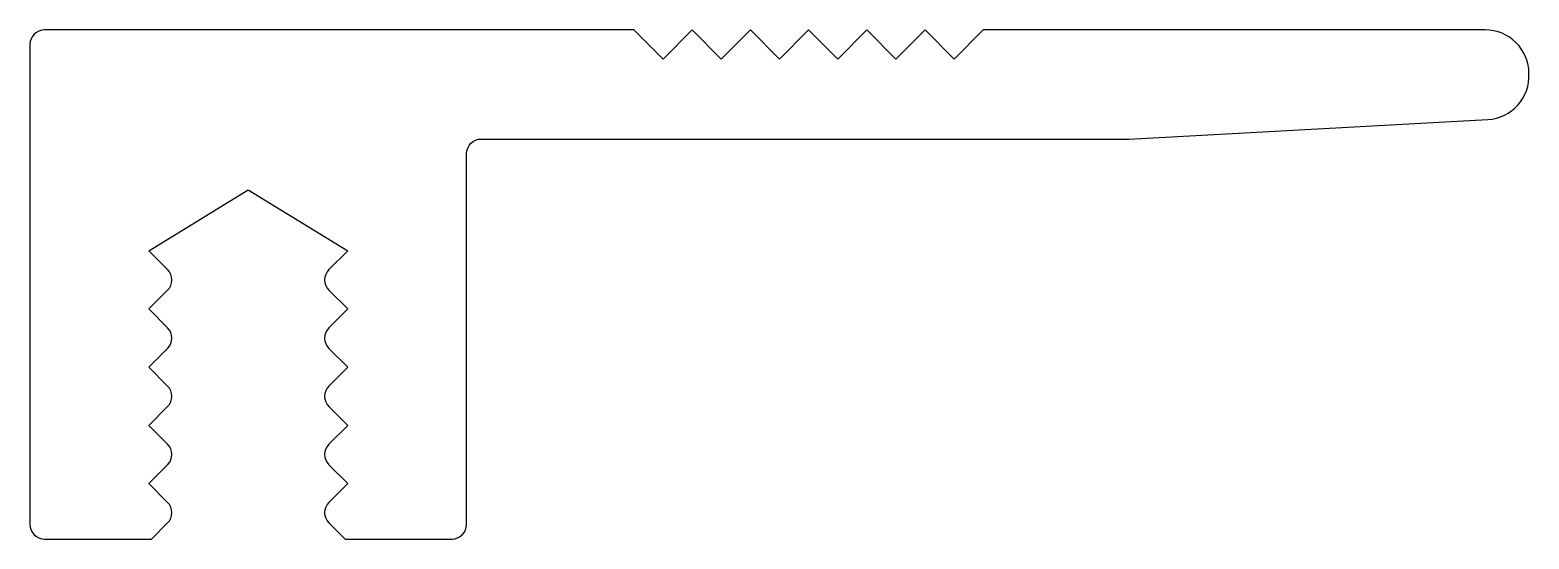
# Model space of a CAD drawing. Extents: x 174.2 to 194.8, y 237.3 to 244.3.
import ezdxf

# ---------------------------------------------------------------- set-up
doc = ezdxf.new("R2010")
doc.units = 0
doc.layers.add('ANA', color=220, linetype='CONTINUOUS')

msp = doc.modelspace()

# ---------------------------------------------------------------- linework, layer by layer
at = {"layer": 'ANA'}
msp.add_lwpolyline([(174.172, 244.101), (174.172, 237.501, 0.414214), (174.372, 237.301), (175.842, 237.301), (176.063, 237.522, 0.414214), (176.063, 237.805), (175.805, 238.064), (176.063, 238.322, 0.414214), (176.063, 238.605), (175.805, 238.864), (176.063, 239.122, 0.414214), (176.063, 239.405), (175.805, 239.664), (176.063, 239.922, 0.414214), (176.063, 240.205), (175.805, 240.464), (176.063, 240.722, 0.414214), (176.063, 241.005), (175.805, 241.264), (177.172, 242.101), (178.539, 241.264), (178.28, 241.005, 0.414214), (178.28, 240.722), (178.539, 240.464), (178.28, 240.205, 0.414214), (178.28, 239.922), (178.539, 239.664), (178.28, 239.405, 0.414214), (178.28, 239.122), (178.539, 238.864), (178.28, 238.605, 0.414214), (178.28, 238.322), (178.539, 238.064), (178.28, 237.805, 0.414214), (178.28, 237.522), (178.502, 237.301), (179.972, 237.301, 0.414214), (180.172, 237.501), (180.172, 242.601, -0.414214), (180.372, 242.801), (189.272, 242.801), (194.205, 243.07, 0.412821), (194.772, 243.701, 0.414214), (194.172, 244.301), (187.272, 244.301), (186.872, 243.901), (186.472, 244.301), (186.072, 243.901), (185.672, 244.301), (185.272, 243.901), (184.872, 244.301), (184.472, 243.901), (184.072, 244.301), (183.672, 243.901), (183.272, 244.301), (182.872, 243.901), (182.472, 244.301), (174.372, 244.301, 0.414214)], format="xyb", close=True, dxfattribs=at)

doc.saveas('drawing.dxf')
